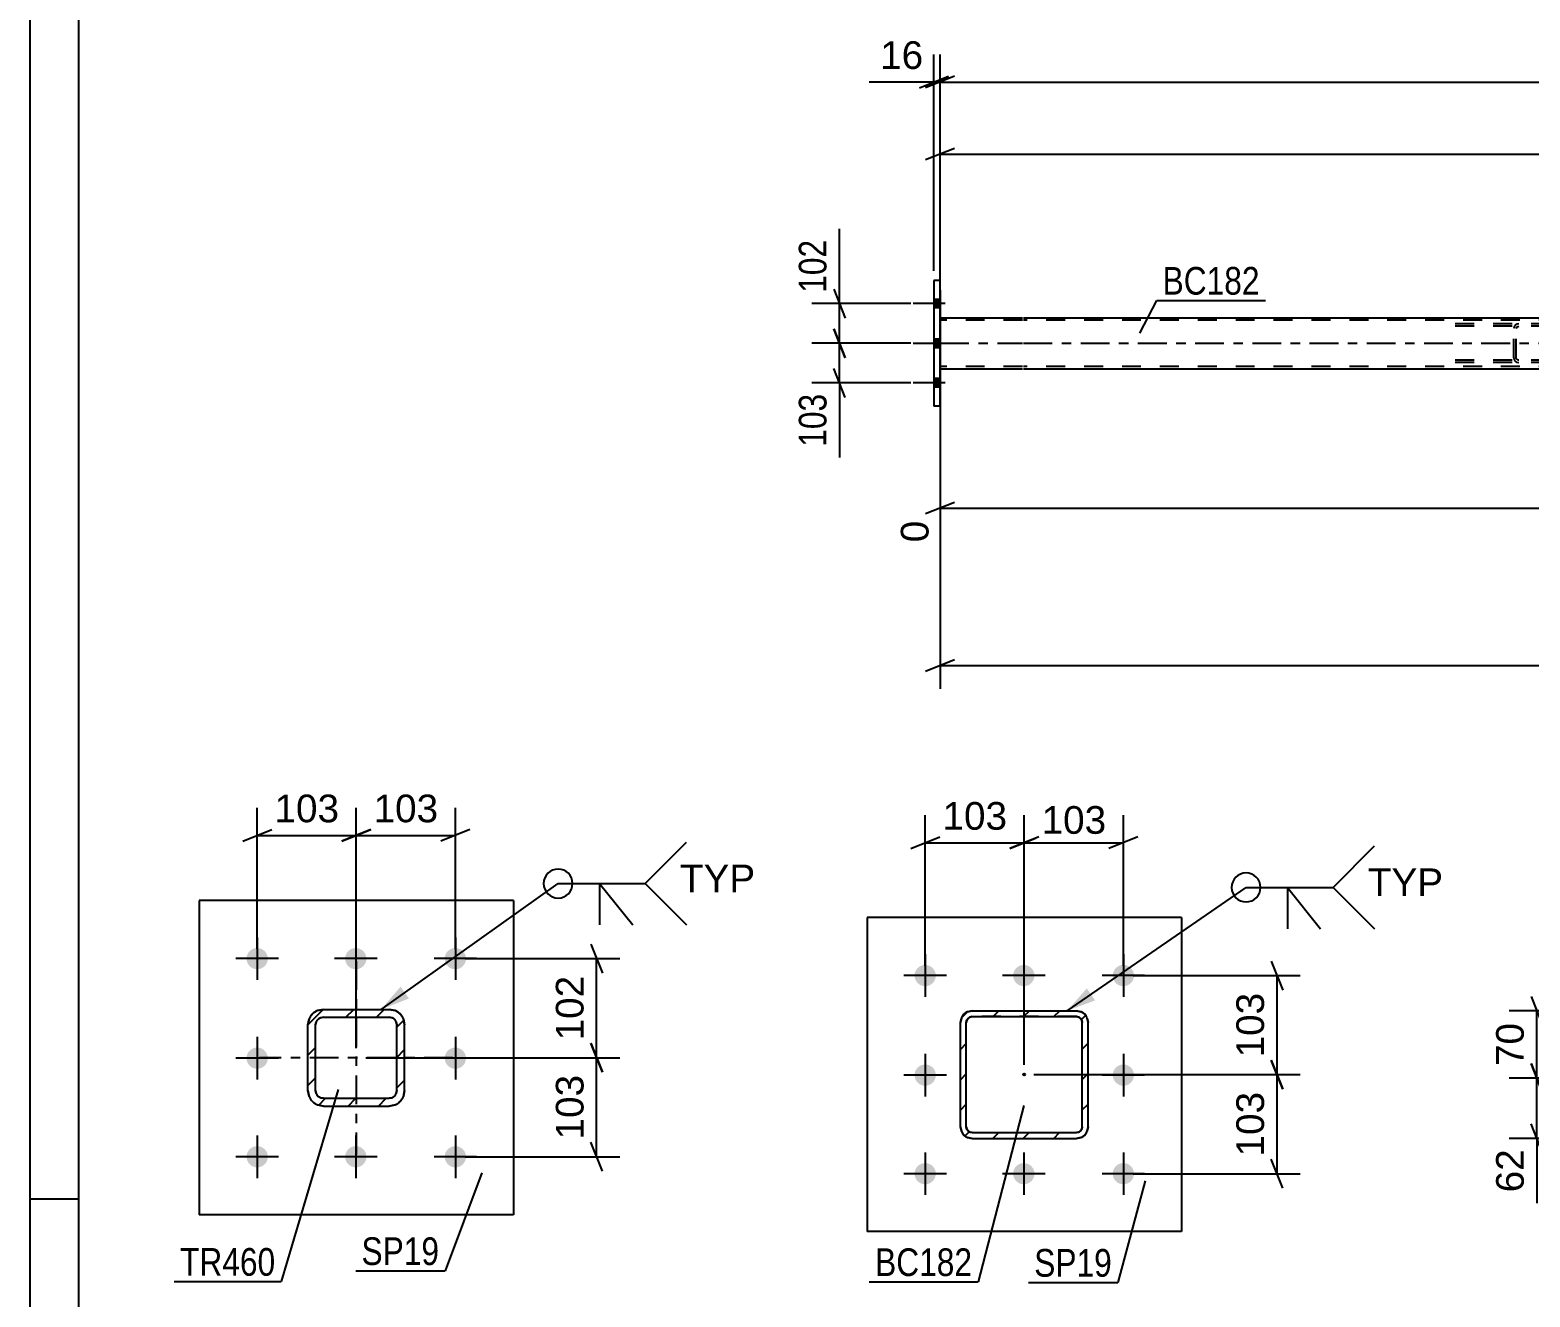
# Model space of a CAD drawing. Header units: millimetres. Extents: x 0 to 841, y 0 to 594.
# Drawn here: x 0 to 155.2, y 138.9 to 270 of the extents above; entities that cross this region are included whole.
import ezdxf

# ---------------------------------------------------------------- set-up
doc = ezdxf.new("R2010")
doc.units = ezdxf.units.MM
doc.linetypes.add('DXK_LINE_DOT2', pattern=[3.9198, 1.9599, -1.9599])
doc.linetypes.add('DXK_LINE_DOT3', pattern=[5.9187, 2.979, -0.9799, 0.9799, -0.9799])
doc.styles.add('Arial', font='ARIAL.TTF', dxfattribs={"height": 0.2})
doc.styles.add('Arial Narrow', font='ARIALN.TTF', dxfattribs={"height": 0.2})

# ---------------------------------------------------------------- blocks, each defined once
blk = doc.blocks.new('Unknown-318465270-1113')
at = {"color": 5, "linetype": 'Continuous'}
for p, q in [((0, 594), (0, 0)), ((5, 589), (5, 5)), ((5, 149), (0, 149))]:
    blk.add_line(p, q, dxfattribs=at)
blk = doc.blocks.new('Bolt-318465270-3945 - 3923')
at = {"linetype": 'Continuous'}
for points in [[(93.51, 242.11), (93.51, 241.23), (94.15, 241.23), (94.15, 242.11)], [(93.51, 242.11), (93.51, 241.23), (94.15, 241.23), (94.15, 242.11)], [(93.51, 242.11), (93.51, 241.23), (94.15, 241.23), (94.15, 242.11)], [(93.51, 237.99), (93.51, 237.11), (94.15, 237.11), (94.15, 237.99)], [(93.51, 237.99), (93.51, 237.11), (94.15, 237.11), (94.15, 237.99)], [(93.51, 233.91), (93.51, 233.03), (94.15, 233.03), (94.15, 233.91)], [(93.51, 233.91), (93.51, 233.03), (94.15, 233.03), (94.15, 233.91)], [(93.51, 233.91), (93.51, 233.03), (94.15, 233.03), (94.15, 233.91)]]:
    blk.add_hatch(color=1, dxfattribs=at).paths.add_polyline_path(points)
at = {"color": 1, "linetype": 'Continuous'}
for p, q in [((94.15, 242.11), (93.51, 242.11)), ((94.15, 242.11), (93.51, 242.11)), ((94.15, 242.11), (93.51, 242.11)), ((94.67, 241.67), (91.35, 241.67)), ((94.67, 241.67), (91.35, 241.67)), ((94.67, 241.67), (91.35, 241.67)), ((94.15, 241.23), (93.51, 241.23)), ((94.15, 241.23), (93.51, 241.23)), ((94.15, 241.23), (93.51, 241.23)), ((94.67, 237.55), (91.35, 237.55)), ((94.67, 237.55), (91.35, 237.55)), ((94.15, 237.99), (93.51, 237.99)), ((94.15, 237.99), (93.51, 237.99)), ((94.15, 237.11), (93.51, 237.11)), ((94.15, 237.11), (93.51, 237.11)), ((94.67, 233.47), (91.35, 233.47)), ((94.67, 233.47), (91.35, 233.47)), ((94.67, 233.47), (91.35, 233.47)), ((94.15, 233.91), (93.51, 233.91)), ((94.15, 233.91), (93.51, 233.91)), ((94.15, 233.91), (93.51, 233.91)), ((94.15, 233.03), (93.51, 233.03)), ((94.15, 233.03), (93.51, 233.03)), ((94.15, 233.03), (93.51, 233.03))]:
    blk.add_line(p, q, dxfattribs=at)
blk = doc.blocks.new('Part-318465270-4006 - 3923')
at = {"color": 2, "linetype": 'Continuous'}
for p, q in [((94.15, 240.21), (102.67, 240.21)), ((102.77, 240.21), (761.69, 240.21)), ((94.15, 234.93), (102.67, 234.93)), ((102.77, 234.93), (761.69, 234.93))]:
    blk.add_line(p, q, dxfattribs=at)
at = {"color": 7, "linetype": 'DXK_LINE_DOT2'}
for p, q in [((94.15, 234.93), (94.15, 240.21)), ((102.67, 239.97), (94.15, 239.97)), ((761.69, 239.97), (102.77, 239.97)), ((102.67, 235.17), (94.15, 235.17)), ((761.69, 235.17), (102.77, 235.17))]:
    blk.add_line(p, q, dxfattribs=at)
at = {"color": 7, "linetype": 'DXK_LINE_DOT3'}
for p, q in [((94.15, 237.57), (102.67, 237.57)), ((102.77, 237.57), (761.69, 237.57))]:
    blk.add_line(p, q, dxfattribs=at)
blk = doc.blocks.new('Part-318465270-4159 - 3923')
at = {"color": 2, "linetype": 'Continuous'}
for p, q in [((94.15, 244.07), (93.51, 244.07)), ((93.51, 244.07), (93.51, 231.07)), ((94.15, 231.07), (94.15, 244.07)), ((94.15, 231.07), (93.51, 231.07))]:
    blk.add_line(p, q, dxfattribs=at)
blk = doc.blocks.new('Part-318465270-4169 - 3923')
at = {"color": 7, "linetype": 'DXK_LINE_DOT2'}
for p, q in [((157.24, 239.57), (146.38, 239.57)), ((157.24, 239.33), (146.38, 239.33)), ((153.53, 239.27), (153.49, 239.09)), ((153.49, 236.05), (153.49, 239.09)), ((153.74, 239.09), (153.76, 239.18)), ((153.74, 236.05), (153.74, 239.09)), ((153.76, 239.18), (153.82, 239.26)), ((154, 239.57), (153.8, 239.53)), ((153.82, 239.26), (153.9, 239.31)), ((153.9, 239.31), (154, 239.33)), ((157.43, 239.53), (157.24, 239.57)), ((157.24, 239.33), (157.33, 239.31)), ((157.33, 239.31), (157.42, 239.26)), ((157.42, 239.26), (157.47, 239.18)), ((157.47, 239.18), (157.49, 239.09)), ((157.49, 236.05), (157.49, 239.09)), ((157.75, 239.09), (157.71, 239.27)), ((157.75, 236.05), (157.75, 239.09)), ((153.49, 236.05), (153.53, 235.86)), ((153.76, 235.96), (153.74, 236.05)), ((153.82, 235.88), (153.76, 235.96)), ((153.9, 235.83), (153.82, 235.88)), ((157.42, 235.88), (157.33, 235.83)), ((157.47, 235.96), (157.42, 235.88)), ((157.49, 236.05), (157.47, 235.96)), ((157.71, 235.86), (157.75, 236.05)), ((157.24, 235.81), (146.38, 235.81)), ((157.24, 235.57), (146.38, 235.57)), ((153.8, 235.6), (154, 235.57)), ((154, 235.81), (153.9, 235.83)), ((157.33, 235.83), (157.24, 235.81)), ((157.24, 235.57), (157.43, 235.6))]:
    blk.add_line(p, q, dxfattribs=at)
for centre, start, end in [((153.98, 239.07), 110.7583, 155.68), ((157.25, 239.07), 24.32, 69.2417), ((153.98, 236.07), 204.32, 249.2417), ((157.25, 236.07), 290.7583, 335.68)]:
    blk.add_arc(centre, 0.496, start, end, dxfattribs=at)
blk = doc.blocks.new('Part-318465270-3681 - 3657')
at = {"color": 2, "linetype": 'Continuous'}
for p, q in [((50, 179.89), (17.5, 179.89)), ((17.5, 179.89), (17.5, 147.39)), ((50, 179.89), (50, 147.39)), ((50, 147.39), (17.5, 147.39))]:
    blk.add_line(p, q, dxfattribs=at)
blk = doc.blocks.new('Bolt-318465270-3711 - 3657')
at = {"linetype": 'Continuous'}
for points in [[(24.6, 173.89, -1), (22.4, 173.89, -1)], [(34.8, 173.89, -1), (32.6, 173.89, -1)], [(45.1, 173.89, -1), (42.9, 173.89, -1)], [(24.6, 163.59, -1), (22.4, 163.59, -1)], [(45.1, 163.59, -1), (42.9, 163.59, -1)], [(24.6, 153.39, -1), (22.4, 153.39, -1)], [(34.8, 153.39, -1), (32.6, 153.39, -1)], [(45.1, 153.39, -1), (42.9, 153.39, -1)]]:
    blk.add_hatch(color=1, dxfattribs=at).paths.add_polyline_path(points)
at = {"color": 1, "linetype": 'Continuous'}
for p, q in [((23.5, 176.09), (23.5, 171.69)), ((33.7, 176.09), (33.7, 171.69)), ((44, 176.09), (44, 171.69)), ((25.7, 173.89), (21.3, 173.89)), ((35.9, 173.89), (31.5, 173.89)), ((46.2, 173.89), (41.8, 173.89)), ((23.5, 165.79), (23.5, 161.39)), ((44, 165.79), (44, 161.39)), ((25.7, 163.59), (21.3, 163.59)), ((46.2, 163.59), (41.8, 163.59)), ((23.5, 155.59), (23.5, 151.19)), ((33.7, 155.59), (33.7, 151.19)), ((44, 155.59), (44, 151.19)), ((25.7, 153.39), (21.3, 153.39)), ((35.9, 153.39), (31.5, 153.39)), ((46.2, 153.39), (41.8, 153.39))]:
    blk.add_line(p, q, dxfattribs=at)
blk = doc.blocks.new('Part-318465270-3707 - 3657')
at = {"linetype": 'Continuous'}
h = blk.add_hatch(dxfattribs=at)
h.set_pattern_fill('', scale=0.7, style=0, pattern_type=0)
h.set_pattern_definition([(45, (30.3482, 168.644), (-1.57154, 1.57154), [])])
h.paths.add_polyline_path([(37.15, 168.64), (30.35, 168.64), (29.74, 168.52), (29.22, 168.18), (28.87, 167.66), (28.75, 167.04), (28.75, 160.24), (28.87, 159.63), (29.22, 159.11), (29.74, 158.77), (30.35, 158.64), (37.15, 158.64), (37.76, 158.77), (38.28, 159.11), (38.63, 159.63), (38.75, 160.24), (38.75, 167.04), (38.63, 167.66), (38.28, 168.18), (37.76, 168.52)])
h.paths.add_polyline_path([(37.89, 167.35), (37.95, 167.04), (37.95, 160.24), (37.89, 159.94), (37.71, 159.68), (37.45, 159.5), (37.15, 159.44), (30.35, 159.44), (30.04, 159.5), (29.78, 159.68), (29.61, 159.94), (29.55, 160.24), (29.55, 167.04), (29.61, 167.35), (29.78, 167.61), (30.04, 167.78), (30.35, 167.84), (37.15, 167.84), (37.45, 167.78), (37.71, 167.61)])
at = {"color": 7, "linetype": 'DXK_LINE_DOT3'}
for p, q in [((33.75, 173.64), (33.75, 153.64)), ((43.75, 163.64), (23.75, 163.64))]:
    blk.add_line(p, q, dxfattribs=at)
at = {"color": 7, "linetype": 'DXK_LINE_DOT2'}
for p, q in [((28.75, 167.04), (28.87, 167.66)), ((29.74, 168.52), (30.35, 168.64)), ((30.35, 167.84), (30.04, 167.78)), ((30.35, 168.64), (37.15, 168.64)), ((30.35, 167.84), (37.15, 167.84)), ((37.15, 168.64), (37.76, 168.52)), ((37.45, 167.78), (37.15, 167.84)), ((38.63, 167.66), (38.75, 167.04)), ((28.75, 160.24), (28.75, 167.04)), ((29.61, 167.35), (29.55, 167.04)), ((29.55, 160.24), (29.55, 167.04)), ((37.95, 167.04), (37.89, 167.35)), ((37.95, 160.24), (37.95, 167.04)), ((38.75, 160.24), (38.75, 167.04)), ((28.87, 159.63), (28.75, 160.24)), ((29.55, 160.24), (29.61, 159.94)), ((37.89, 159.94), (37.95, 160.24)), ((38.75, 160.24), (38.63, 159.63)), ((30.35, 158.64), (29.74, 158.77)), ((30.04, 159.5), (30.35, 159.44)), ((30.35, 159.44), (37.15, 159.44)), ((30.35, 158.64), (37.15, 158.64)), ((37.15, 159.44), (37.45, 159.5)), ((37.76, 158.77), (37.15, 158.64))]:
    blk.add_line(p, q, dxfattribs=at)
at = {"color": 2, "linetype": 'Continuous'}
for p, q in [((28.87, 167.66), (28.75, 167.04)), ((30.35, 168.64), (29.74, 168.52)), ((30.04, 167.78), (30.35, 167.84)), ((30.35, 168.64), (37.15, 168.64)), ((30.35, 167.84), (37.15, 167.84)), ((37.76, 168.52), (37.15, 168.64)), ((37.15, 167.84), (37.45, 167.78)), ((38.75, 167.04), (38.63, 167.66)), ((28.75, 160.24), (28.75, 167.04)), ((29.55, 167.04), (29.61, 167.35)), ((29.55, 160.24), (29.55, 167.04)), ((37.89, 167.35), (37.95, 167.04)), ((37.95, 160.24), (37.95, 167.04)), ((38.75, 160.24), (38.75, 167.04)), ((28.75, 160.24), (28.87, 159.63)), ((29.61, 159.94), (29.55, 160.24)), ((37.95, 160.24), (37.89, 159.94)), ((38.63, 159.63), (38.75, 160.24)), ((29.74, 158.77), (30.35, 158.64)), ((30.35, 159.44), (30.04, 159.5)), ((30.35, 159.44), (37.15, 159.44)), ((30.35, 158.64), (37.15, 158.64)), ((37.45, 159.5), (37.15, 159.44)), ((37.15, 158.64), (37.76, 158.77))]:
    blk.add_line(p, q, dxfattribs=at)
at = {"color": 7, "linetype": 'DXK_LINE_DOT2'}
for centre, radius, start, end in [((30.35, 167.04), 1.6, 112.5, 157.5), ((30.35, 167.04), 0.8, 112.5, 157.5), ((37.15, 167.04), 0.8, 22.5, 67.5), ((37.15, 167.04), 1.6, 22.5, 67.5), ((30.35, 160.24), 0.8, 202.5, 247.5), ((37.15, 160.24), 0.8, 292.5, 337.5), ((30.35, 160.24), 1.6, 202.5, 247.5), ((37.15, 160.24), 1.6, 292.5, 337.5)]:
    blk.add_arc(centre, radius, start, end, dxfattribs=at)
at = {"color": 2, "linetype": 'Continuous'}
for centre, radius, start, end in [((30.35, 167.04), 1.6, 112.5, 157.5), ((30.35, 167.04), 0.8, 112.5, 157.5), ((37.15, 167.04), 0.8, 22.5, 67.5), ((37.15, 167.04), 1.6, 22.5, 67.5), ((30.35, 160.24), 0.8, 202.5, 247.5), ((37.15, 160.24), 0.8, 292.5, 337.5), ((30.35, 160.24), 1.6, 202.5, 247.5), ((37.15, 160.24), 1.6, 292.5, 337.5)]:
    blk.add_arc(centre, radius, start, end, dxfattribs=at)
blk = doc.blocks.new('Part-318465270-3489 - 3424')
at = {"linetype": 'Continuous'}
h = blk.add_hatch(dxfattribs=at)
h.set_pattern_fill('', scale=0.7, style=0, pattern_type=0)
h.set_pattern_definition([(45, (96.9946, 168.394), (-1.57154, 1.57154), [])])
h.paths.add_polyline_path([(97.45, 168.49), (96.99, 168.39), (96.61, 168.13), (96.35, 167.74), (96.25, 167.29), (96.25, 156.49), (96.35, 156.03), (96.61, 155.64), (96.99, 155.38), (97.45, 155.29), (108.25, 155.29), (108.71, 155.38), (109.1, 155.64), (109.36, 156.03), (109.45, 156.49), (109.45, 167.29), (109.36, 167.74), (109.1, 168.13), (108.71, 168.39), (108.25, 168.49)])
h.paths.add_polyline_path([(108.25, 167.89), (108.48, 167.84), (108.68, 167.71), (108.81, 167.51), (108.85, 167.29), (108.85, 156.49), (108.81, 156.26), (108.68, 156.06), (108.48, 155.93), (108.25, 155.89), (97.45, 155.89), (97.22, 155.93), (97.03, 156.06), (96.9, 156.26), (96.85, 156.49), (96.85, 167.29), (96.9, 167.51), (97.03, 167.71), (97.22, 167.84), (97.45, 167.89)])
blk.add_hatch(color=246, dxfattribs=at).paths.add_polyline_path([(102.85, 161.79, -1), (102.85, 161.99, -1)])
at = {"color": 7, "linetype": 'DXK_LINE_DOT2'}
for p, q in [((96.25, 167.29), (96.35, 167.74)), ((97.03, 167.71), (96.9, 167.51)), ((96.99, 168.39), (97.45, 168.49)), ((97.22, 167.84), (97.03, 167.71)), ((97.45, 167.89), (97.22, 167.84)), ((97.45, 168.49), (108.25, 168.49)), ((108.25, 167.89), (97.45, 167.89)), ((108.25, 168.49), (108.71, 168.39)), ((108.48, 167.84), (108.25, 167.89)), ((108.68, 167.71), (108.48, 167.84)), ((108.81, 167.51), (108.68, 167.71)), ((109.36, 167.74), (109.45, 167.29)), ((96.25, 156.49), (96.25, 167.29)), ((96.9, 167.51), (96.85, 167.29)), ((96.85, 156.49), (96.85, 167.29)), ((108.85, 167.29), (108.81, 167.51)), ((108.85, 156.49), (108.85, 167.29)), ((109.45, 156.49), (109.45, 167.29)), ((96.35, 156.03), (96.25, 156.49)), ((96.85, 156.49), (96.9, 156.26)), ((96.9, 156.26), (97.03, 156.06)), ((97.45, 155.29), (96.99, 155.38)), ((97.03, 156.06), (97.22, 155.93)), ((97.22, 155.93), (97.45, 155.89)), ((97.45, 155.89), (108.25, 155.89)), ((97.45, 155.29), (108.25, 155.29)), ((108.25, 155.89), (108.48, 155.93)), ((108.71, 155.38), (108.25, 155.29)), ((108.48, 155.93), (108.68, 156.06)), ((108.68, 156.06), (108.81, 156.26)), ((108.81, 156.26), (108.85, 156.49)), ((109.45, 156.49), (109.36, 156.03))]:
    blk.add_line(p, q, dxfattribs=at)
at = {"color": 2, "linetype": 'Continuous'}
for p, q in [((96.35, 167.74), (96.25, 167.29)), ((96.9, 167.51), (97.03, 167.71)), ((97.45, 168.49), (96.99, 168.39)), ((97.03, 167.71), (97.22, 167.84)), ((97.22, 167.84), (97.45, 167.89)), ((97.45, 168.49), (108.25, 168.49)), ((97.45, 167.89), (108.25, 167.89)), ((108.71, 168.39), (108.25, 168.49)), ((108.25, 167.89), (108.48, 167.84)), ((108.48, 167.84), (108.68, 167.71)), ((108.68, 167.71), (108.81, 167.51)), ((109.45, 167.29), (109.36, 167.74)), ((96.25, 156.49), (96.25, 167.29)), ((96.85, 167.29), (96.9, 167.51)), ((96.85, 156.49), (96.85, 167.29)), ((108.81, 167.51), (108.85, 167.29)), ((108.85, 156.49), (108.85, 167.29)), ((109.45, 156.49), (109.45, 167.29)), ((96.25, 156.49), (96.35, 156.03)), ((96.9, 156.26), (96.85, 156.49)), ((97.03, 156.06), (96.9, 156.26)), ((96.99, 155.38), (97.45, 155.29)), ((97.22, 155.93), (97.03, 156.06)), ((97.45, 155.89), (97.22, 155.93)), ((97.45, 155.89), (108.25, 155.89)), ((97.45, 155.29), (108.25, 155.29)), ((108.48, 155.93), (108.25, 155.89)), ((108.25, 155.29), (108.71, 155.38)), ((108.68, 156.06), (108.48, 155.93)), ((108.81, 156.26), (108.68, 156.06)), ((108.85, 156.49), (108.81, 156.26)), ((109.36, 156.03), (109.45, 156.49))]:
    blk.add_line(p, q, dxfattribs=at)
at = {"color": 7, "linetype": 'DXK_LINE_DOT3'}
blk.add_line((102.85, 161.89), (102.85, 161.89), dxfattribs=at)
at = {"color": 246, "linetype": 'DXK_LINE_DOT2'}
blk.add_line((102.85, 161.89), (102.85, 161.89), dxfattribs=at)
at = {"color": 246, "linetype": 'Continuous'}
blk.add_circle((102.85, 161.89), 0.1, dxfattribs=at)
at = {"color": 7, "linetype": 'DXK_LINE_DOT2'}
for centre, start, end in [((97.45, 167.29), 112.5, 157.5), ((108.25, 167.29), 22.5, 67.5), ((97.45, 156.49), 202.5, 247.5), ((108.25, 156.49), 292.5, 337.5)]:
    blk.add_arc(centre, 1.2, start, end, dxfattribs=at)
at = {"color": 2, "linetype": 'Continuous'}
for centre, start, end in [((97.45, 167.29), 112.5, 157.5), ((108.25, 167.29), 22.5, 67.5), ((97.45, 156.49), 202.5, 247.5), ((108.25, 156.49), 292.5, 337.5)]:
    blk.add_arc(centre, 1.2, start, end, dxfattribs=at)
blk = doc.blocks.new('Bolt-318465270-3480 - 3424')
at = {"linetype": 'Continuous'}
for points in [[(93.7, 172.14, -1), (91.5, 172.14, -1)], [(103.9, 172.14, -1), (101.7, 172.14, -1)], [(114.2, 172.14, -1), (112, 172.14, -1)], [(93.7, 161.84, -1), (91.5, 161.84, -1)], [(114.2, 161.84, -1), (112, 161.84, -1)], [(93.7, 151.64, -1), (91.5, 151.64, -1)], [(103.9, 151.64, -1), (101.7, 151.64, -1)], [(114.2, 151.64, -1), (112, 151.64, -1)]]:
    blk.add_hatch(color=1, dxfattribs=at).paths.add_polyline_path(points)
at = {"color": 1, "linetype": 'Continuous'}
for p, q in [((92.6, 174.34), (92.6, 169.94)), ((102.8, 174.34), (102.8, 169.94)), ((113.1, 174.34), (113.1, 169.94)), ((94.8, 172.14), (90.4, 172.14)), ((105, 172.14), (100.6, 172.14)), ((115.3, 172.14), (110.9, 172.14)), ((92.6, 164.04), (92.6, 159.64)), ((113.1, 164.04), (113.1, 159.64)), ((94.8, 161.84), (90.4, 161.84)), ((115.3, 161.84), (110.9, 161.84)), ((92.6, 153.84), (92.6, 149.44)), ((102.8, 153.84), (102.8, 149.44)), ((113.1, 153.84), (113.1, 149.44)), ((94.8, 151.64), (90.4, 151.64)), ((105, 151.64), (100.6, 151.64)), ((115.3, 151.64), (110.9, 151.64))]:
    blk.add_line(p, q, dxfattribs=at)
blk = doc.blocks.new('Part-318465270-3594 - 3424')
at = {"color": 2, "linetype": 'Continuous'}
for p, q in [((119.1, 178.14), (86.6, 178.14)), ((86.6, 178.14), (86.6, 145.64)), ((119.1, 178.14), (119.1, 145.64)), ((119.1, 145.64), (86.6, 145.64))]:
    blk.add_line(p, q, dxfattribs=at)
blk = doc.blocks.new('StraightDimension-318465270-10072 - 3923')
at = {"color": 7, "linetype": 'Continuous'}
for p, q in [((83.14, 239.07), (84.34, 236.07)), ((91.11, 237.57), (80.89, 237.57)), ((83.74, 233.47), (83.74, 237.57)), ((84.34, 231.97), (83.14, 234.97)), ((91.11, 233.47), (80.89, 233.47))]:
    blk.add_line(p, q, dxfattribs=at)
at = {"color": 0}
blk.add_wipeout([(82.99, 232.94), (78.79, 232.94), (78.79, 226.26), (82.99, 226.26)], dxfattribs=at)
at = {"color": 7, "linetype": 'Continuous'}
blk.add_line((83.74, 233.47), (83.74, 225.73), dxfattribs=at)
blk.add_line((83.74, 233.47), (83.74, 225.73), dxfattribs=at)
at = {"color": 3, "style": 'Arial Narrow'}
blk.add_text('103', height=2.863, rotation=90.0002, dxfattribs=at).set_placement((82.39, 226.86))
blk = doc.blocks.new('StraightDimension-318465270-4252 - 3923')
at = {"color": 7, "linetype": 'Continuous'}
for p, q in [((94.15, 243.07), (94.15, 201.81)), ((95.65, 204.81), (92.65, 203.61)), ((94.15, 204.21), (770.95, 204.21))]:
    blk.add_line(p, q, dxfattribs=at)
blk = doc.blocks.new('StraightDimension-318465270-4334 - 3923')
at = {"color": 7, "linetype": 'Continuous'}
for p, q in [((94.15, 240.34), (94.15, 259.98)), ((239.56, 241.61), (239.56, 259.98)), ((95.65, 257.73), (92.65, 256.53)), ((238.06, 256.53), (241.06, 257.73)), ((94.15, 257.13), (239.56, 257.13))]:
    blk.add_line(p, q, dxfattribs=at)
at = {"color": 0}
blk.add_wipeout([(171.9, 257.88), (171.9, 262.08), (161.81, 262.08), (161.81, 257.88)], dxfattribs=at)
at = {"color": 3, "style": 'Arial'}
blk.add_text('3789', height=2.865, dxfattribs=at).set_placement((162.41, 258.48))
blk = doc.blocks.new('StraightDimension-318465270-4378 - 3923')
at = {"color": 7, "linetype": 'Continuous'}
for p, q in [((94.15, 234.41), (94.15, 216.97)), ((239.56, 233.53), (239.56, 210.3)), ((95.65, 221.1), (92.65, 219.9)), ((94.15, 220.5), (239.56, 220.5)), ((238.06, 219.9), (241.06, 221.1))]:
    blk.add_line(p, q, dxfattribs=at)
at = {"color": 0}
blk.add_wipeout([(171.9, 221.25), (171.9, 225.45), (161.81, 225.45), (161.81, 221.25)], dxfattribs=at)
at = {"color": 0, "linetype": 'Continuous'}
for points in [[(93.55, 219.79), (89.35, 219.79), (89.35, 216.37), (93.55, 216.37)], [(238.96, 219.79), (234.76, 219.79), (234.76, 209.7), (238.96, 209.7)]]:
    blk.add_wipeout(points, dxfattribs=at)
at = {"color": 3, "style": 'Arial'}
blk.add_text('3789', height=2.865, dxfattribs=at).set_placement((162.41, 221.85))
at = {"color": 3, "linetype": 'Continuous', "style": 'Arial'}
for s, height, p in [('0', 2.87, (92.95, 216.97)), ('3789', 2.865, (238.36, 210.3))]:
    blk.add_text(s, height=height, rotation=90.0002, dxfattribs=at).set_placement(p)
blk = doc.blocks.new('StraightDimension-318465270-7537 - 3923')
at = {"color": 7, "linetype": 'Continuous'}
for p, q in [((94.15, 245.07), (94.15, 267.45)), ((95.65, 265.2), (92.65, 264)), ((94.15, 264.6), (770.31, 264.6))]:
    blk.add_line(p, q, dxfattribs=at)
blk = doc.blocks.new('StraightDimension-318465270-7538 - 3923')
at = {"color": 7, "linetype": 'Continuous'}
for p, q in [((93.51, 245.07), (93.51, 267.45)), ((94.15, 245.07), (94.15, 267.45)), ((92.01, 264), (95.01, 265.2)), ((95.65, 265.2), (92.65, 264)), ((93.51, 264.6), (94.15, 264.6))]:
    blk.add_line(p, q, dxfattribs=at)
at = {"color": 0}
blk.add_wipeout([(92.98, 265.35), (92.98, 269.55), (87.34, 269.55), (87.34, 265.35)], dxfattribs=at)
at = {"color": 7, "linetype": 'Continuous'}
blk.add_line((93.51, 264.6), (86.81, 264.6), dxfattribs=at)
blk.add_line((93.51, 264.6), (86.81, 264.6), dxfattribs=at)
at = {"color": 3, "style": 'Arial'}
blk.add_text('16', height=2.865, dxfattribs=at).set_placement((87.94, 265.95))
blk = doc.blocks.new('StraightDimension-318465270-10071 - 3923')
at = {"color": 7, "linetype": 'Continuous'}
for p, q in [((83.14, 243.17), (84.34, 240.17)), ((91.11, 241.67), (80.89, 241.67)), ((83.74, 237.57), (83.74, 241.67)), ((84.34, 236.07), (83.14, 239.07)), ((91.11, 237.57), (80.89, 237.57))]:
    blk.add_line(p, q, dxfattribs=at)
at = {"color": 0}
blk.add_wipeout([(82.99, 248.88), (78.79, 248.88), (78.79, 242.19), (82.99, 242.19)], dxfattribs=at)
at = {"color": 7, "linetype": 'Continuous'}
blk.add_line((83.74, 241.67), (83.74, 249.4), dxfattribs=at)
blk.add_line((83.74, 241.67), (83.74, 249.4), dxfattribs=at)
at = {"color": 3, "style": 'Arial Narrow'}
blk.add_text('102', height=2.863, rotation=90.0002, dxfattribs=at).set_placement((82.39, 242.79))
blk = doc.blocks.new('StraightDimension-318465270-3839 - 3657')
at = {"color": 7, "linetype": 'Continuous'}
for p, q in [((58.01, 175.39), (59.21, 172.39)), ((45, 173.89), (61.01, 173.89)), ((58.61, 163.64), (58.61, 173.89)), ((59.21, 162.14), (58.01, 165.14)), ((34.75, 163.64), (61.01, 163.64))]:
    blk.add_line(p, q, dxfattribs=at)
at = {"color": 0}
blk.add_wipeout([(57.86, 172.7), (53.66, 172.7), (53.66, 164.83), (57.86, 164.83)], dxfattribs=at)
at = {"color": 3, "style": 'Arial'}
blk.add_text('102', height=2.865, rotation=90.0002, dxfattribs=at).set_placement((57.26, 165.43))
blk = doc.blocks.new('StraightDimension-318465270-3856 - 3657')
at = {"color": 7, "linetype": 'Continuous'}
for p, q in [((58.01, 165.14), (59.21, 162.14)), ((34.75, 163.64), (61.01, 163.64)), ((58.61, 153.39), (58.61, 163.64)), ((59.21, 151.89), (58.01, 154.89)), ((45, 153.39), (61.01, 153.39))]:
    blk.add_line(p, q, dxfattribs=at)
at = {"color": 0}
blk.add_wipeout([(57.86, 162.45), (53.66, 162.45), (53.66, 154.58), (57.86, 154.58)], dxfattribs=at)
at = {"color": 3, "style": 'Arial'}
blk.add_text('103', height=2.865, rotation=90.0002, dxfattribs=at).set_placement((57.26, 155.18))
blk = doc.blocks.new('StraightDimension-318465270-3874 - 3657')
at = {"color": 7, "linetype": 'Continuous'}
for p, q in [((23.5, 174.89), (23.5, 189.5)), ((33.75, 164.64), (33.75, 189.5)), ((22, 186.05), (25, 187.25)), ((23.5, 186.65), (33.75, 186.65)), ((35.25, 187.25), (32.25, 186.05))]:
    blk.add_line(p, q, dxfattribs=at)
at = {"color": 0}
blk.add_wipeout([(32.56, 187.4), (32.56, 191.6), (24.69, 191.6), (24.69, 187.4)], dxfattribs=at)
at = {"color": 3, "style": 'Arial'}
blk.add_text('103', height=2.865, dxfattribs=at).set_placement((25.29, 188))
blk = doc.blocks.new('StraightDimension-318465270-3891 - 3657')
at = {"color": 7, "linetype": 'Continuous'}
for p, q in [((33.75, 164.64), (33.75, 189.5)), ((44, 174.89), (44, 189.5)), ((32.25, 186.05), (35.25, 187.25)), ((33.75, 186.65), (44, 186.65)), ((45.5, 187.25), (42.5, 186.05))]:
    blk.add_line(p, q, dxfattribs=at)
at = {"color": 0}
blk.add_wipeout([(42.81, 187.4), (42.81, 191.6), (34.94, 191.6), (34.94, 187.4)], dxfattribs=at)
at = {"color": 3, "style": 'Arial'}
blk.add_text('103', height=2.865, dxfattribs=at).set_placement((35.54, 188))
blk = doc.blocks.new('StraightDimension-318465270-3625 - 3424')
at = {"color": 7, "linetype": 'Continuous'}
for p, q in [((128.4, 173.64), (129.6, 170.64)), ((114.1, 172.14), (131.4, 172.14)), ((129, 161.89), (129, 172.14)), ((129.6, 160.39), (128.4, 163.39)), ((103.85, 161.89), (131.4, 161.89))]:
    blk.add_line(p, q, dxfattribs=at)
at = {"color": 0}
blk.add_wipeout([(128.25, 170.95), (124.05, 170.95), (124.05, 163.07), (128.25, 163.07)], dxfattribs=at)
at = {"color": 3, "style": 'Arial'}
blk.add_text('103', height=2.865, rotation=90.0002, dxfattribs=at).set_placement((127.65, 163.67))
blk = doc.blocks.new('StraightDimension-318465270-3606 - 3424')
at = {"color": 7, "linetype": 'Continuous'}
for p, q in [((102.85, 162.89), (102.85, 188.73)), ((113.1, 173.14), (113.1, 188.73)), ((101.35, 185.28), (104.35, 186.48)), ((114.6, 186.48), (111.6, 185.28)), ((102.85, 185.88), (113.1, 185.88))]:
    blk.add_line(p, q, dxfattribs=at)
at = {"color": 0}
blk.add_wipeout([(111.91, 186.21), (111.91, 190.41), (104.04, 190.41), (104.04, 186.21)], dxfattribs=at)
at = {"color": 3, "style": 'Arial'}
blk.add_text('103', height=2.865, dxfattribs=at).set_placement((104.64, 186.81))
blk = doc.blocks.new('StraightDimension-318465270-3615 - 3424')
at = {"color": 7, "linetype": 'Continuous'}
for p, q in [((92.6, 173.14), (92.6, 188.73)), ((102.85, 162.89), (102.85, 188.73)), ((91.1, 185.28), (94.1, 186.48)), ((104.35, 186.48), (101.35, 185.28)), ((92.6, 185.88), (102.85, 185.88))]:
    blk.add_line(p, q, dxfattribs=at)
at = {"color": 0}
blk.add_wipeout([(101.66, 186.63), (101.66, 190.83), (93.79, 190.83), (93.79, 186.63)], dxfattribs=at)
at = {"color": 3, "style": 'Arial'}
blk.add_text('103', height=2.865, dxfattribs=at).set_placement((94.39, 187.23))
blk = doc.blocks.new('StraightDimension-318465270-3634 - 3424')
at = {"color": 7, "linetype": 'Continuous'}
for p, q in [((128.4, 163.39), (129.6, 160.39)), ((103.85, 161.89), (131.4, 161.89)), ((129, 151.64), (129, 161.89)), ((129.6, 150.14), (128.4, 153.14)), ((114.1, 151.64), (131.4, 151.64))]:
    blk.add_line(p, q, dxfattribs=at)
at = {"color": 0}
blk.add_wipeout([(128.25, 160.7), (124.05, 160.7), (124.05, 152.82), (128.25, 152.82)], dxfattribs=at)
at = {"color": 3, "style": 'Arial'}
blk.add_text('103', height=2.865, rotation=90.0002, dxfattribs=at).set_placement((127.65, 153.42))
blk = doc.blocks.new('StraightDimension-318465270-3395 - 3120')
at = {"color": 7, "linetype": 'Continuous'}
for p, q in [((155.27, 163.03), (156.47, 160.03)), ((171.52, 161.53), (153.02, 161.53)), ((155.87, 155.29), (155.87, 161.53)), ((156.47, 153.79), (155.27, 156.79)), ((198.56, 155.29), (153.02, 155.29))]:
    blk.add_line(p, q, dxfattribs=at)
at = {"color": 0}
blk.add_wipeout([(155.12, 154.76), (150.92, 154.76), (150.92, 149.11), (155.12, 149.11)], dxfattribs=at)
at = {"color": 7, "linetype": 'Continuous'}
blk.add_line((155.87, 155.29), (155.87, 148.59), dxfattribs=at)
blk.add_line((155.87, 155.29), (155.87, 148.59), dxfattribs=at)
at = {"color": 3, "style": 'Arial'}
blk.add_text('62', height=2.865, rotation=90.0002, dxfattribs=at).set_placement((154.52, 149.71))
blk = doc.blocks.new('StraightDimension-318465270-3408 - 3120')
at = {"color": 7, "linetype": 'Continuous'}
for p, q in [((155.27, 169.99), (156.47, 166.99)), ((198.56, 168.49), (153.02, 168.49)), ((155.87, 161.53), (155.87, 168.49)), ((156.47, 160.03), (155.27, 163.03)), ((171.52, 161.53), (153.02, 161.53))]:
    blk.add_line(p, q, dxfattribs=at)
at = {"color": 0}
blk.add_wipeout([(155.12, 167.83), (150.92, 167.83), (150.92, 162.18), (155.12, 162.18)], dxfattribs=at)
at = {"color": 3, "style": 'Arial'}
blk.add_text('70', height=2.865, rotation=90.0002, dxfattribs=at).set_placement((154.52, 162.78))
blk = doc.blocks.new('Mark-318465270-4002 - 3923')
at = {"color": 0}
blk.add_wipeout([(127.21, 242.6), (127.21, 245.6), (117.16, 245.6), (117.16, 242.6)], dxfattribs=at)
blk.add_wipeout([(127.21, 242.6), (127.21, 245.6), (117.16, 245.6), (117.16, 242.6)], dxfattribs=at)
at = {"color": 30, "linetype": 'Continuous'}
for p, q in [((114.8, 238.6), (116.56, 242)), ((116.56, 242), (127.81, 242))]:
    blk.add_line(p, q, dxfattribs=at)
at = {"color": 3, "style": 'Arial Narrow'}
blk.add_text('BC182', height=2.863, dxfattribs=at).set_placement((117.16, 242.6))
blk = doc.blocks.new('Mark-318465270-3677 - 3657')
at = {"color": 0}
blk.add_wipeout([(42.33, 142.19), (42.33, 145.19), (34.29, 145.19), (34.29, 142.19)], dxfattribs=at)
blk.add_wipeout([(42.33, 142.19), (42.33, 145.19), (34.29, 145.19), (34.29, 142.19)], dxfattribs=at)
at = {"color": 30, "linetype": 'Continuous'}
for p in [(46.75, 151.74), (33.69, 141.59)]:
    blk.add_line(p, (42.93, 141.59), dxfattribs=at)
at = {"color": 3, "style": 'Arial Narrow'}
blk.add_text('SP19', height=2.863, dxfattribs=at).set_placement((34.29, 142.19))
blk = doc.blocks.new('Mark-318465270-3703 - 3657')
at = {"color": 0}
blk.add_wipeout([(25.39, 141.08), (25.39, 144.08), (15.52, 144.08), (15.52, 141.08)], dxfattribs=at)
blk.add_wipeout([(25.39, 141.08), (25.39, 144.08), (15.52, 144.08), (15.52, 141.08)], dxfattribs=at)
at = {"color": 30, "linetype": 'Continuous'}
for p in [(31.87, 160.34), (14.92, 140.48)]:
    blk.add_line(p, (25.99, 140.48), dxfattribs=at)
at = {"color": 3, "style": 'Arial Narrow'}
blk.add_text('TR460', height=2.863, dxfattribs=at).set_placement((15.52, 141.08))
blk = doc.blocks.new('WeldMark-318465270-3908 - 3657')
at = {"linetype": 'Continuous'}
blk.add_hatch(color=30, dxfattribs=at).paths.add_polyline_path([(39.2, 169.77), (36.32, 168.64), (38.33, 170.99)])
at = {"color": 30, "linetype": 'Continuous'}
for p, q in [((36.32, 168.64), (54.63, 181.66)), ((54.63, 181.66), (63.63, 181.66))]:
    blk.add_line(p, q, dxfattribs=at)
at = {"color": 3, "linetype": 'Continuous'}
for q in [(62.35, 177.38), (58.92, 177.38)]:
    blk.add_line((58.92, 181.66), q, dxfattribs=at)
for start, end in [(90, 270), (270, 90)]:
    blk.add_arc((54.63, 181.66), 1.5, start, end, dxfattribs=at)
at = {"color": 0, "linetype": 'Continuous'}
blk.add_wipeout([(75.01, 180.76), (75.01, 183.76), (67.23, 183.76), (67.23, 180.76)], dxfattribs=at)
blk.add_wipeout([(75.01, 180.76), (75.01, 183.76), (67.23, 183.76), (67.23, 180.76)], dxfattribs=at)
at = {"color": 3, "linetype": 'Continuous'}
for q in [(67.92, 185.95), (67.92, 177.38)]:
    blk.add_line((63.63, 181.66), q, dxfattribs=at)
at = {"color": 3, "linetype": 'Continuous', "style": 'Arial'}
blk.add_text('TYP', height=2.865, dxfattribs=at).set_placement((67.23, 180.76))
blk = doc.blocks.new('Mark-318465270-3485 - 3424')
at = {"color": 0}
blk.add_wipeout([(97.47, 141.05), (97.47, 144.05), (87.42, 144.05), (87.42, 141.05)], dxfattribs=at)
blk.add_wipeout([(97.47, 141.05), (97.47, 144.05), (87.42, 144.05), (87.42, 141.05)], dxfattribs=at)
at = {"color": 30, "linetype": 'Continuous'}
for p in [(102.8, 158.69), (86.82, 140.45)]:
    blk.add_line(p, (98.07, 140.45), dxfattribs=at)
at = {"color": 3, "style": 'Arial Narrow'}
blk.add_text('BC182', height=2.863, dxfattribs=at).set_placement((87.42, 141.05))
blk = doc.blocks.new('Mark-318465270-3590 - 3424')
at = {"color": 0}
blk.add_wipeout([(111.92, 140.98), (111.92, 143.98), (103.88, 143.98), (103.88, 140.98)], dxfattribs=at)
blk.add_wipeout([(111.92, 140.98), (111.92, 143.98), (103.88, 143.98), (103.88, 140.98)], dxfattribs=at)
at = {"color": 30, "linetype": 'Continuous'}
for p in [(115.34, 150.91), (103.28, 140.38)]:
    blk.add_line(p, (112.52, 140.38), dxfattribs=at)
at = {"color": 3, "style": 'Arial Narrow'}
blk.add_text('SP19', height=2.863, dxfattribs=at).set_placement((103.88, 140.98))
blk = doc.blocks.new('WeldMark-318465270-3643 - 3424')
at = {"linetype": 'Continuous'}
blk.add_hatch(color=30, dxfattribs=at).paths.add_polyline_path([(110.18, 169.57), (107.28, 168.49), (109.32, 170.81)])
at = {"color": 30, "linetype": 'Continuous'}
for p, q in [((107.28, 168.49), (125.79, 181.26)), ((125.79, 181.26), (134.79, 181.26))]:
    blk.add_line(p, q, dxfattribs=at)
at = {"color": 3, "linetype": 'Continuous'}
for q in [(133.5, 176.98), (130.07, 176.98)]:
    blk.add_line((130.07, 181.26), q, dxfattribs=at)
for start, end in [(90, 270), (270, 90)]:
    blk.add_arc((125.79, 181.26), 1.5, start, end, dxfattribs=at)
at = {"color": 0, "linetype": 'Continuous'}
blk.add_wipeout([(146.16, 180.36), (146.16, 183.36), (138.39, 183.36), (138.39, 180.36)], dxfattribs=at)
blk.add_wipeout([(146.16, 180.36), (146.16, 183.36), (138.39, 183.36), (138.39, 180.36)], dxfattribs=at)
at = {"color": 3, "linetype": 'Continuous'}
for q in [(139.07, 185.55), (139.07, 176.98)]:
    blk.add_line((134.79, 181.26), q, dxfattribs=at)
at = {"color": 3, "linetype": 'Continuous', "style": 'Arial'}
blk.add_text('TYP', height=2.865, dxfattribs=at).set_placement((138.39, 180.36))

msp = doc.modelspace()

# ---------------------------------------------------------------- block references
for name in ['Unknown-318465270-1113', 'Part-318465270-4159 - 3923', 'Bolt-318465270-3945 - 3923', 'Part-318465270-4006 - 3923', 'Part-318465270-4169 - 3923', 'Part-318465270-3681 - 3657', 'Part-318465270-3594 - 3424', 'Bolt-318465270-3711 - 3657', 'Bolt-318465270-3480 - 3424', 'Part-318465270-3707 - 3657', 'Part-318465270-3489 - 3424']:
    msp.add_blockref(name, (0, 0))

# ---------------------------------------------------------------- next in the draw order: block references
for name in ['StraightDimension-318465270-4252 - 3923', 'StraightDimension-318465270-10072 - 3923', 'StraightDimension-318465270-3839 - 3657', 'StraightDimension-318465270-3625 - 3424', 'StraightDimension-318465270-3395 - 3120', 'Mark-318465270-3703 - 3657', 'Mark-318465270-3485 - 3424']:
    msp.add_blockref(name, (0, 0))

# ---------------------------------------------------------------- next in the draw order: block references
for name in ['StraightDimension-318465270-4334 - 3923', 'StraightDimension-318465270-4378 - 3923', 'StraightDimension-318465270-3606 - 3424', 'StraightDimension-318465270-3408 - 3120', 'StraightDimension-318465270-3856 - 3657']:
    msp.add_blockref(name, (0, 0))

# ---------------------------------------------------------------- next in the draw order: block references
for name in ['StraightDimension-318465270-7537 - 3923', 'StraightDimension-318465270-3874 - 3657', 'StraightDimension-318465270-3615 - 3424', 'WeldMark-318465270-3643 - 3424', 'Mark-318465270-3677 - 3657']:
    msp.add_blockref(name, (0, 0))

# ---------------------------------------------------------------- next in the draw order: block references
for name in ['StraightDimension-318465270-7538 - 3923', 'Mark-318465270-4002 - 3923', 'StraightDimension-318465270-3891 - 3657', 'StraightDimension-318465270-3634 - 3424']:
    msp.add_blockref(name, (0, 0))

# ---------------------------------------------------------------- next in the draw order: block references
for name in ['StraightDimension-318465270-10071 - 3923', 'WeldMark-318465270-3908 - 3657', 'Mark-318465270-3590 - 3424']:
    msp.add_blockref(name, (0, 0))

doc.saveas('drawing.dxf')
